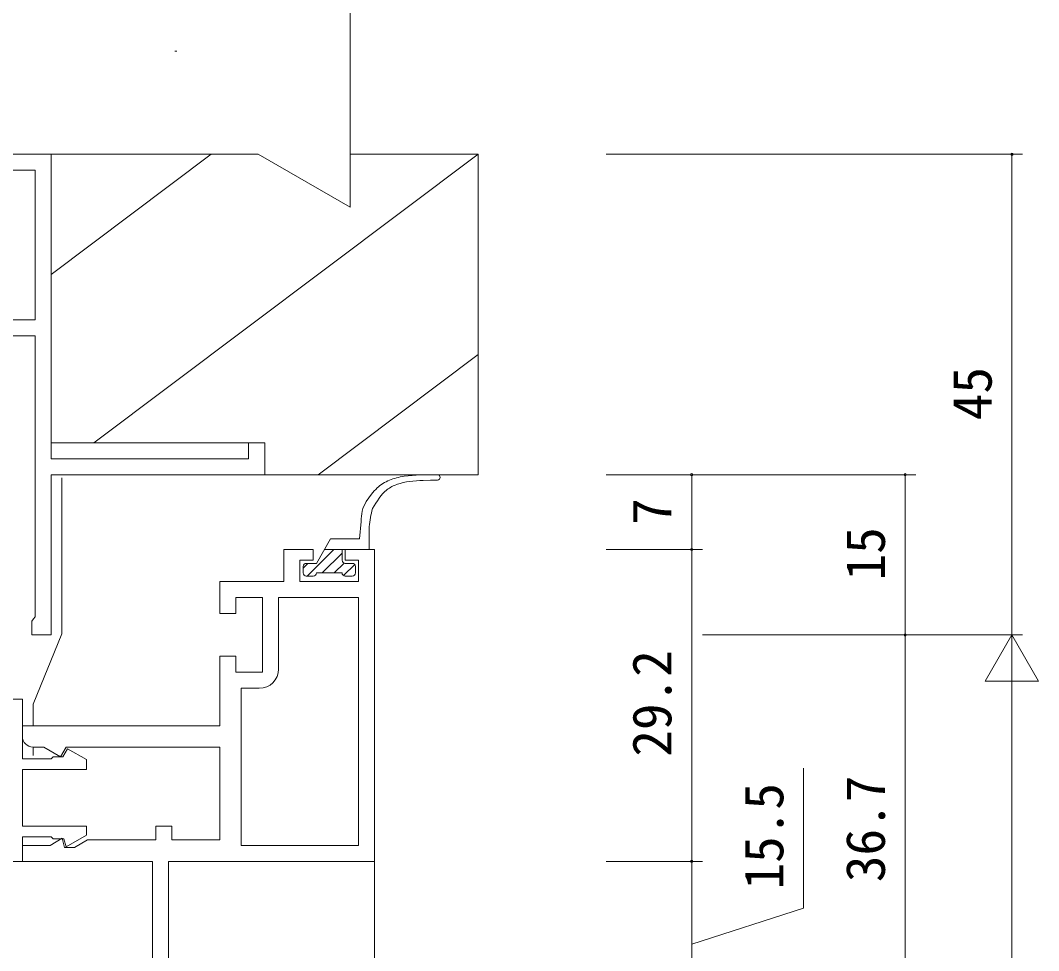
# Model space of a CAD drawing. Units: millimetres, scale not verified. Extents: x -594 to 539, y -420 to 386.
# Drawn here: x -299.7 to -204.3, y 133.3 to 220.4 of the extents above; entities that cross this region are included whole.
import ezdxf
from ezdxf.enums import TextEntityAlignment as Align

# ---------------------------------------------------------------- set-up
doc = ezdxf.new("R2010")
doc.units = ezdxf.units.MM
doc.header["$LTSCALE"] = 2
for name, color, linetype, lineweight in [('0-3_YKK_12', 2, 'Continuous', 9), ('0-4_YSS_K', 3, 'Continuous', 9), ('0-5_YKK_D', 6, 'Continuous', 9), ('0-7_YKK_13', 4, 'Continuous', 9), ('0-8_YKK_11', 7, 'Continuous', 9)]:
    doc.layers.add(name, color=color, linetype=linetype, lineweight=lineweight)
doc.styles.add('ＭＳ ゴシック', font='')
doc.styles.get('ＭＳ ゴシック').set_extended_font_data('MS Gothic')

msp = doc.modelspace()

# ---------------------------------------------------------------- linework, layer by layer
at = {"layer": '0-3_YKK_12'}
msp.add_line((-266.531, 141.942), (-266.531, -127.658), dxfattribs=at)
at = {"layer": '0-4_YSS_K'}
for p, q in [((-268.831, 202.88), (-268.831, 252.842)), ((-285.258, 217.492), (-285.058, 217.492)), ((-277.426, 207.842), (-296.831, 207.842)), ((-296.831, 207.842), (-296.831, 180.842)), ((-281.831, 207.842), (-296.831, 196.592)), ((-256.831, 207.842), (-292.831, 180.842)), ((-277.426, 207.842), (-268.831, 202.88)), ((-256.831, 207.842), (-268.831, 207.842)), ((-256.831, 177.842), (-256.831, 207.842)), ((-256.831, 189.092), (-271.831, 177.842)), ((-276.831, 180.842), (-296.831, 180.842)), ((-276.831, 180.842), (-276.831, 177.842)), ((-276.831, 177.842), (-256.831, 177.842))]:
    msp.add_line(p, q, dxfattribs=at)
at = {"layer": '0-5_YKK_D'}
for p, q in [((-244.833, 207.842), (-205.831, 207.842)), ((-206.831, 162.842), (-206.831, 207.842)), ((-244.833, 177.842), (-215.831, 177.842)), ((-244.833, 177.842), (-235.831, 177.842)), ((-236.831, 170.842), (-236.831, 177.842)), ((-216.831, 162.842), (-216.831, 177.842)), ((-244.833, 170.842), (-235.831, 170.842)), ((-244.833, 170.842), (-235.831, 170.842)), ((-236.831, 170.842), (-236.831, 141.642)), ((-235.831, 162.842), (-215.831, 162.842)), ((-235.831, 162.842), (-205.831, 162.842)), ((-235.831, 162.842), (-205.831, 162.842)), ((-235.831, 162.842), (-215.831, 162.842)), ((-216.831, 126.142), (-216.831, 162.842)), ((-206.831, 162.842), (-209.331, 158.512)), ((-206.831, 162.842), (-204.331, 158.512)), ((-206.831, 162.842), (-206.831, 154.182)), ((-209.331, 158.512), (-204.331, 158.512)), ((-206.831, -129.658), (-206.831, 157.842)), ((-244.833, 141.642), (-235.831, 141.642)), ((-244.833, 141.642), (-235.831, 141.642)), ((-236.831, 141.642), (-236.831, 126.142))]:
    msp.add_line(p, q, dxfattribs=at)
msp.add_lwpolyline([(-236.831, 133.892), (-226.346, 137.252), (-226.346, 150.353)], dxfattribs=at)
for centre, start, end in [((-206.831, 207.842), 90, 270), ((-206.831, 207.842), 270, 90), ((-236.831, 177.842), 90, 270), ((-236.831, 177.842), 270, 90), ((-216.831, 177.842), 90, 270), ((-216.831, 177.842), 270, 90), ((-236.831, 170.842), 90, 270), ((-236.831, 170.842), 90, 270), ((-236.831, 170.842), 270, 90), ((-236.831, 170.842), 270, 90), ((-216.831, 162.842), 90, 270), ((-216.831, 162.842), 90, 270), ((-216.831, 162.842), 270, 90), ((-216.831, 162.842), 270, 90), ((-236.831, 141.642), 90, 270), ((-236.831, 141.642), 90, 270), ((-236.831, 141.642), 270, 90), ((-236.831, 141.642), 270, 90)]:
    msp.add_arc(centre, 0.106, start, end, dxfattribs=at)
at = {"layer": '0-7_YKK_13'}
for p, q in [((-267.957, 171.842), (-267.784, 173.456)), ((-267.029, 172.981), (-267.029, 170.842)), ((-270.651, 171.842), (-271.979, 169.542)), ((-267.957, 171.842), (-270.651, 171.842)), ((-270.359, 170.842), (-272.859, 168.342)), ((-271.228, 170.842), (-267.029, 170.842)), ((-269.579, 169.842), (-269.579, 170.842)), ((-269.579, 170.5), (-271.436, 168.642)), ((-272.781, 169.542), (-273.229, 169.095)), ((-273.229, 169.242), (-273.229, 168.642)), ((-272.929, 169.542), (-271.979, 169.542)), ((-269.392, 169.564), (-270.314, 168.642)), ((-268.399, 169.435), (-269.443, 168.391)), ((-269.279, 169.542), (-268.629, 169.542)), ((-268.329, 169.242), (-268.329, 168.642)), ((-272.929, 168.342), (-272.279, 168.342)), ((-269.579, 168.642), (-271.979, 168.642)), ((-269.279, 168.342), (-268.629, 168.342)), ((-298.529, 152.342), (-298.529, 151.545))]:
    msp.add_line(p, q, dxfattribs=at)
for points in [[(-295.831, 177.542), (-295.831, 162.946), (-298.529, 156.349), (-298.529, 154.342)], [(-267.31, 175.333), (-267.07, 175.677), (-266.824, 176.01), (-266.697, 176.171), (-266.566, 176.325), (-266.43, 176.472), (-266.288, 176.61), (-266.16, 176.723), (-266.028, 176.829), (-265.891, 176.928), (-265.749, 177.02), (-265.604, 177.106), (-265.454, 177.186), (-265.301, 177.26), (-265.144, 177.328), (-264.983, 177.39), (-264.819, 177.447), (-264.651, 177.5), (-264.481, 177.547), (-264.307, 177.59), (-264.131, 177.629), (-263.77, 177.694), (-263.4, 177.744), (-263.021, 177.782), (-262.636, 177.809), (-262.244, 177.827), (-261.848, 177.837), (-261.448, 177.842), (-260.642, 177.842)], [(-266.729, 174.671), (-266.427, 175.166), (-266.271, 175.407), (-266.108, 175.64), (-265.938, 175.863), (-265.757, 176.073), (-265.662, 176.172), (-265.563, 176.267), (-265.461, 176.357), (-265.356, 176.443), (-265.248, 176.522), (-265.137, 176.596), (-265.022, 176.665), (-264.904, 176.73), (-264.782, 176.79), (-264.657, 176.846), (-264.397, 176.946), (-264.125, 177.032), (-263.843, 177.104), (-263.55, 177.163), (-263.249, 177.211), (-262.94, 177.249), (-262.624, 177.279), (-262.302, 177.301), (-261.975, 177.316), (-261.311, 177.334), (-260.639, 177.342)]]:
    msp.add_lwpolyline(points, dxfattribs=at)
for centre, radius, start, end in [((-260.639, 177.592), 0.25, 270, 90), ((-264.611, 173.653), 3.178, 148.09093, 183.55428), ((-259.073, 172.441), 7.974, 163.75577, 176.11441), ((-269.279, 169.842), 0.3, 180, 270), ((-272.929, 169.242), 0.3, 90, 179.99973), ((-268.629, 169.242), 0.3, 0.00005, 90), ((-272.929, 168.642), 0.3, 179.99973, 270), ((-272.279, 168.642), 0.3, 270, 359.99973), ((-269.279, 168.642), 0.3, 179.99973, 270), ((-268.629, 168.642), 0.3, 270, 0.00005)]:
    msp.add_arc(centre, radius, start, end, dxfattribs=at)
at = {"layer": '0-8_YKK_11'}
msp.add_line((-268.031, 166.342), (-268.031, 143.142), dxfattribs=at)
for points in [[(-305.352, 192.342), (-298.331, 192.342), (-298.331, 206.342), (-302.831, 206.342), (-302.831, 207.842), (-296.831, 207.842), (-296.831, 179.342), (-278.331, 179.342), (-278.331, 180.842), (-276.831, 180.842), (-276.831, 177.842), (-296.831, 177.842), (-296.831, 162.842), (-298.631, 162.842), (-298.631, 164.142), (-298.481, 164.336), (-298.331, 164.53), (-298.331, 190.842), (-311.081, 190.842), (-311.081, 163.592)], [(-299.531, 153.342), (-299.531, 154.342), (-281.031, 154.342), (-281.031, 160.842), (-279.531, 160.842), (-279.531, 159.342), (-277.031, 159.342), (-277.031, 166.342), (-279.531, 166.342), (-279.531, 164.842), (-281.031, 164.842), (-281.031, 167.842), (-275.031, 167.842), (-275.031, 170.842), (-272.281, 170.842), (-272.281, 169.842), (-273.531, 169.842), (-273.531, 167.842), (-268.031, 167.842), (-268.031, 169.842), (-269.281, 169.842), (-269.281, 170.842), (-266.531, 170.842)], [(-266.531, 170.842), (-266.531, 141.642), (-285.831, 141.642), (-285.831, 128.642)], [(-268.031, 166.342), (-268.031, 143.142), (-279.031, 143.142), (-279.031, 157.842), (-277.331, 157.842)], [(-275.531, 159.642), (-275.531, 166.342), (-268.031, 166.342)], [(-300.831, 156.842), (-299.531, 156.842), (-299.531, 151.242), (-296.831, 151.242), (-296.631, 151.442), (-295.731, 151.442), (-295.3, 152.189), (-293.531, 151.167), (-293.531, 150.242), (-299.531, 150.242), (-299.531, 144.942), (-293.531, 144.942), (-293.531, 144.083), (-295.428, 142.987), (-295.631, 143.742), (-296.631, 143.742), (-296.831, 143.942), (-299.531, 143.942), (-299.531, 141.642), (-300.831, 141.642)], [(-287.331, 130.342), (-287.331, 141.642), (-299.531, 141.642), (-299.531, 143.142), (-296.931, 143.142), (-295.796, 143.798), (-295.567, 142.942), (-294.631, 142.942), (-293.418, 143.642), (-287.031, 143.642), (-287.031, 144.942), (-285.531, 144.942), (-285.531, 143.642), (-281.031, 143.642), (-281.031, 152.342), (-295.43, 152.342), (-295.955, 151.432), (-297.531, 152.342), (-298.531, 152.342)]]:
    msp.add_lwpolyline(points, dxfattribs=at)
for centre, radius, start, end in [((-277.331, 159.642), 1.8, 270, 359.99998), ((-298.531, 153.342), 1, 180, 269.99998)]:
    msp.add_arc(centre, radius, start, end, dxfattribs=at)

# ---------------------------------------------------------------- texts
at = {"layer": '0-5_YKK_D', "color": 4, "style": 'ＭＳ ゴシック'}
for s, p in [('45', (-207.631, 182.942)), ('7', (-237.631, 173.142)), ('15', (-217.631, 167.942)), ('29.2', (-237.631, 151.442)), ('36.7', (-217.631, 139.692)), ('15.5', (-227.146, 139.003))]:
    msp.add_text(s, height=3.666, rotation=90, dxfattribs=at).set_placement(p, align=Align.BOTTOM_LEFT)

doc.saveas('drawing.dxf')
